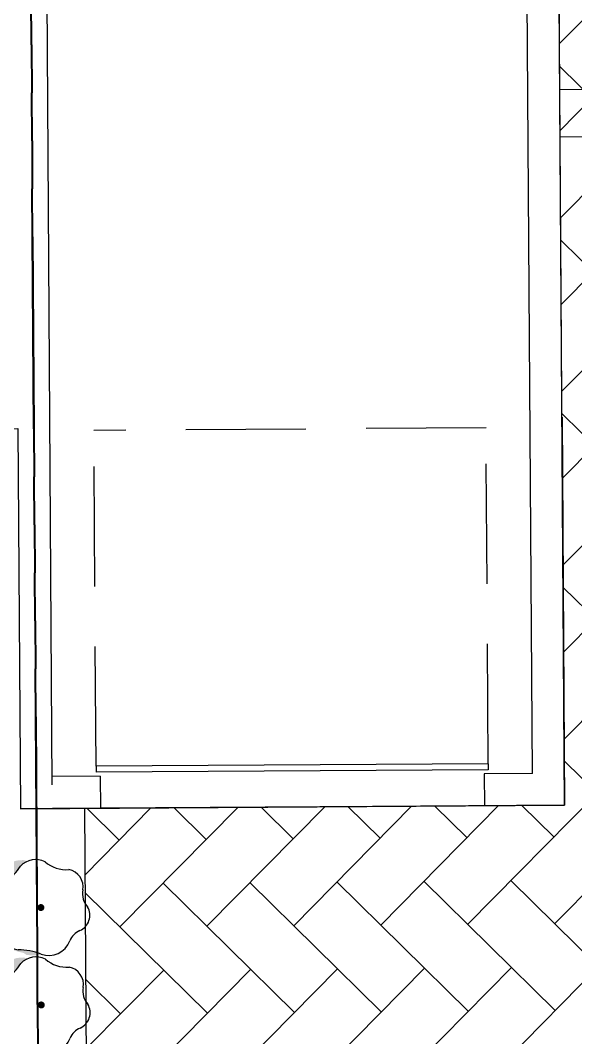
# Model space of a CAD drawing. Header units: feet. Extents: x 919634 to 928945, y 707022 to 708026.
# Drawn here: x 920673.4 to 920684.97, y 707512.38 to 707533.58 of the extents above; entities that cross this region are included whole.
import ezdxf

# ---------------------------------------------------------------- set-up
doc = ezdxf.new("R2010")
doc.units = ezdxf.units.FT
doc.header["$LTSCALE"] = 20
doc.header["$MEASUREMENT"] = 0
doc.linetypes.add('Site Plan$0$HIDDEN2', pattern=[0.1875, 0.125, -0.0625])
doc.linetypes.add('Site Plan$0$PHANTOM2', pattern=[1.25, 0.625, -0.125, 0.125, -0.125, 0.125, -0.125])
for name, color, linetype in [('-u-site-xref', 7, 'Continuous'), ('Site Plan$0$-u-site-bldg_interior', 252, 'Continuous'), ('Site Plan$0$-u-site-fence', 4, 'Site Plan$0$FENCELINE1'), ('Site Plan$0$SP-BLDG-ROOF ABOVE', 4, 'Site Plan$0$HIDDEN2'), ('Site Plan$0$SP-LOT PAVERS', 254, 'Continuous'), ('x-RL TH5-LP Block$0$LK-SHRB-035M', 253, 'Continuous'), ('x-RL TH5-LP Block$0$LK-SHRB-TRNK', 253, 'Continuous'), ('x-RL TH5-LP Block$0$LP-SHRB', 253, 'Continuous')]:
    doc.layers.add(name, color=color, linetype=linetype)
for name, color, linetype, lineweight in [('Site Plan$0$SP-LOT LINES', 252, 'Site Plan$0$PHANTOM2', 40), ('Site Plan$0$SP-SIDEWALK', 2, 'Continuous', 25), ('SP-BUILDING-FOOTPRINT', 1, 'Continuous', 25)]:
    doc.layers.add(name, color=color, linetype=linetype, lineweight=lineweight)
doc.layers.add('x-RL TH5-LP Block$0$LK-SHRB-SHAD', color=253, linetype='Continuous', plot=False)
doc.layers.get('-u-site-xref').off()
doc.linetypes.add('Site Plan$0$FENCELINE1', pattern='A,0.25,-0.1,[133,ltypeshp.shx,S=0.1,R=0,X=-0.1,Y=0],-0.1,1', length=1.45)

# ---------------------------------------------------------------- blocks, each defined once
blk = doc.blocks.new('Site Plan')
at = {"layer": 'Site Plan$0$SP-LOT PAVERS'}
h = blk.add_hatch(dxfattribs=at)
h.set_pattern_fill('AR-HBONE', color=256, scale=0.32, angle=-89.58178215075662)
h.set_pattern_definition([(315.4182178492434, (0, 0), (1.810145136983853, 0.01321298806884015), [3.84, -1.28]), (45.41821784924338, (0.9116790626081567, -0.8984660745381309), (1.810145136983853, 0.01321298806884), [3.84, -1.28])])
h.paths.add_polyline_path([(920693.6829232144, 707525.1978894869), (920688.6830296674, 707525.1652625493), (920688.6229876222, 707533.1684210391), (920695.297329242, 707533.2119746318), (920695.268885686, 707537.5418812126), (920684.6026347466, 707537.4722783105), (920684.7347738434, 707517.2227094441), (920674.7349869164, 707517.1574555705), (920674.8454588257, 707500.2282605721), (920685.7967040881, 707503.1209153559), (920688.1077396421, 707503.6212177994), (920690.2602187272, 707504.0249714558), (920692.2996914655, 707504.3529942943), (920693.8175762243, 707504.5630776861), (920693.8134309645, 707505.1983152982)])
at = {"layer": 'Site Plan$0$-u-site-bldg_interior'}
for p, q in [((920674.0651210094, 707517.6455202763, 7.807863672923385e-08), (920673.6469030007, 707581.7350636285, 7.807863262514746e-08)), ((920684.0637711122, 707517.8850116589, 7.807863262514746e-08), (920683.9583807692, 707534.0354853754, 7.807862852106106e-08)), ((920684.7347738435, 707517.2227094442, 7.807863262514746e-08), (920684.6250332422, 707534.0398356338, 7.807862852106106e-08)), ((920683.1457645063, 707518.0873589515, 7.807863262514746e-08), (920674.9792717125, 707518.034068287, 7.807863262514746e-08)), ((920683.1457645063, 707518.0873589515, 7.807863262514746e-08), (920683.1465801797, 707517.9623616128, 7.807863262514746e-08)), ((920674.9792717125, 707518.034068287, 7.807863262514746e-08), (920674.9800873859, 707517.9090709483, 7.807863262514746e-08)), ((920683.1465801797, 707517.9623616128, 7.807863262514746e-08), (920674.9800873859, 707517.9090709483, 7.807863262514746e-08)), ((920684.0637711122, 707517.8850116589, 7.807863262514746e-08), (920683.0637924029, 707517.8784862714, 7.807863262514746e-08)), ((920683.0637924029, 707517.8784862714, 7.807863262514746e-08), (920683.0681426611, 707517.2118337984, 7.807863262514746e-08)), ((920675.0639627273, 707517.8262831714, 7.807863262514746e-08), (920674.0639840179, 707517.8197577839, 7.807863262514746e-08)), ((920675.0639627273, 707517.8262831714, 7.807863262514746e-08), (920675.0683129857, 707517.1596306985, 7.807863262514746e-08)), ((920674.0683342762, 707517.153105311, 7.807863672923385e-08), (920673.4016818034, 707517.1487550527, 7.807863672923385e-08)), ((920675.0683129857, 707517.1596306985, 7.807863262514746e-08), (920674.0683342762, 707517.153105311, 7.807863262514746e-08)), ((920684.7347738435, 707517.2227094442, 7.807863262514746e-08), (920683.0681426611, 707517.2118337984, 7.807863262514746e-08))]:
    blk.add_line(p, q, dxfattribs=at)
at = {"layer": 'Site Plan$0$-u-site-fence', "ltscale": 0.15, "elevation": 7.807863672923385e-08}
blk.add_lwpolyline([(920695.310183357, 707531.2132468171), (920684.6439324177, 707531.1436439145)], dxfattribs=at)
at = {"layer": 'Site Plan$0$SP-BLDG-ROOF ABOVE'}
for p, q in [((920683.1000867938, 707525.0872099175, 7.807863262514746e-08), (920674.9335940001, 707525.033919253, 7.807863262514746e-08)), ((920683.1457645063, 707518.0873589515, 7.807863262514746e-08), (920683.1000867938, 707525.0872099175, 7.807863262514746e-08)), ((920674.9792717125, 707518.034068287, 7.807863262514746e-08), (920674.9335940001, 707525.033919253, 7.807863262514746e-08))]:
    blk.add_line(p, q, dxfattribs=at)
at = {"layer": 'Site Plan$0$SP-BLDG-ROOF ABOVE', "elevation": 7.807863672923385e-08}
blk.add_lwpolyline([(920684.6374368096, 707532.1390590959), (920695.3036877488, 707532.2086619983)], dxfattribs=at)
at = {"layer": 'Site Plan$0$SP-LOT LINES', "ltscale": 0.4, "elevation": 7.807863672923385e-08}
for points in [[(920650.8675555505, 707598.920072209), (920673.2004133946, 707599.065805863), (920673.8137998191, 707505.0678071764), (920651.480941975, 707504.9220735223)], [(920673.2004705186, 707599.0658062358), (920695.2000021262, 707599.2093647607), (920695.8133885507, 707505.211366074), (920673.813856943, 707505.0678075491)]]:
    blk.add_lwpolyline(points, close=True, dxfattribs=at)
at = {"layer": 'Site Plan$0$SP-SIDEWALK'}
for p, q in [((920684.6819778382, 707525.3133985068, 7.807863262514746e-08), (920684.7347738435, 707517.2227094442, 7.807863262514746e-08)), ((920684.7347738435, 707517.2227094442, 7.807863262514746e-08), (920674.7349869164, 707517.1574555705, 7.807863255761063e-08)), ((920674.7349869164, 707517.1574555705, 7.807863672923385e-08), (920674.8454588257, 707500.2282605721, 7.807863672923385e-08)), ((920683.0681426611, 707517.2118337984, 7.807863262514746e-08), (920675.0683129857, 707517.1596306985, 7.807863262514746e-08))]:
    blk.add_line(p, q, dxfattribs=at)
blk = doc.blocks.new('x-RL TH5-LP Block$0$SHRUB-LRG-003')
at = {"layer": 'x-RL TH5-LP Block$0$LK-SHRB-SHAD'}
blk.add_hatch(color=256, dxfattribs=at).paths.add_polyline_path([(0.5823448908860502, 0.3294315330898989), (0.5474295743357604, 0.3798421583341067), (0.4893238386986631, 0.4296183674934504), (0.400550371658305, 0.4519936910694149), (0.3208870769566605, 0.4544816724315837), (0.2860343821121365, 0.4594576421304382), (0.2561606452339937, 0.4694095780408851), (0.2486922110144558, 0.4718975594030503), (0.1889447372581845, 0.4868254650123554), (0.1590710003800417, 0.5067293333459943), (0.11923935302916, 0.511705303044856), (0.1018130083369986, 0.5141932878942725), (0.07193927145885759, 0.5141932878942725), (0.007212845196280071, 0.5017533671343983), (0.08312134347994338, 0.472746950344888, 0.0648646510172338), (0.2481422112722598, 0.4529773142842117, -0.006063235190741959), (0.2533806476452352, 0.4520754065480297), (0.2561606452339902, 0.4519936910694149), (0.2585664089195543, 0.4510528702587173, -0.1298769770943451), (0.3586502616521212, 0.400835352371999), (0.368187158527018, 0.3947700604561533), (0.4129977638442224, 0.342522399541739), (0.4175474829881125, 0.3167561325976109, -0.1111018158062776), (0.4322477985017148, 0.2216692041627049, 0.003608637105293954), (0.431885593835192, 0.2171288508789928), (0.4421116295042538, 0.1115232379830715, 0.01201918114312195), (0.4464416540740839, 0.0969859283029848), (0.4827031480732327, 0.02903643405529621), (0.4970634082651255, 0.001177367000945395, 0.007063647914282343), (0.5026189744786382, -0.00579533988766201, -0.04880061465009704), (0.518194794484776, -0.03981776106626), (0.5250242771372431, -0.05306703459047668), (0.5250242771372431, -0.06513047457167076, -0.09793779078480093), (0.5250242771372431, -0.1396888812866095), (0.5250242771372431, -0.1575623564192981), (0.5158012560104854, -0.1715592789416718, -0.1076578746823846), (0.4707952584374393, -0.2398607012645968), (0.4578083691614321, -0.2595696968859471), (0.370676634780164, -0.2919134859794639), (0.2686080374199129, -0.3665530000769373), (0.2138395216300193, -0.4511444535721196), (0.1441341374010587, -0.5009041296371031), (0.1864552610050332, -0.51085606554755), (0.258650126947229, -0.5058800993359576), (0.344995822146057, -0.4763531505789693), (0.4105082821309782, -0.4038727588693121), (0.5001294927654047, -0.3118173578003578), (0.6071770480920389, -0.2620576782481194), (0.6619994876735564, -0.2016774924870717), (0.6854234018013692, -0.1064774068995753), (0.6719034798147039, -0.01823526064753622), (0.6270928744974942, 0.06138022314879166), (0.6046875718388893, 0.1658755449776095), (0.597219137619355, 0.2629069157454111)])
at = {"layer": 'x-RL TH5-LP Block$0$LK-SHRB-035M'}
for centre, radius, start, end in [((-0.08377323303944628, 0.2740128446012911), 0.2410148314504328, 69.66030257962692, 159.1136661743777), ((0.2415069132607339, 1.096206151856169), 0.643263060235758, 247.94846777484, 270.5910199691075), ((0.2135752346658641, 0.2365424991404126), 0.219177793304975, 356.1089469460938, 80.92588036899473), ((-0.4874905437243253, 0.4274506444509889), 0.1908777990837059, 291.9961274456699, 339.2865678889345), ((-0.344252865652015, 0.08553475810634126), 0.1798612492954901, 113.5090499786346, 209.6004086586038), ((0.7466102499786107, 0.1943064552262719), 0.315551059145618, 175.025396269356, 219.3558172424028), ((-0.6576237495174588, -0.1441039940954916), 0.2108728950657779, 348.5773534052316, 41.88863027199043), ((0.3365289680545622, -0.1024096779291419), 0.1921463519017287, 283.2700858267119, 30.18650749245084), ((-0.2650016799213013, -0.2198436052661243), 0.189005064244361, 169.6436695143775, 258.5100727003759), ((0.5861506970211963, -0.6644766057150449), 0.4288702278534303, 119.0130174089596, 149.3178692318652), ((-0.2765590912944358, -0.7487424786725079), 0.3446705058437789, 48.53128869969252, 94.3414469668017), ((0.05444515316131593, -0.2900011770142932), 0.2252759235935523, 242.8610345167374, 316.301893373953)]:
    blk.add_arc(centre, radius, start, end, dxfattribs=at)
at = {"layer": 'x-RL TH5-LP Block$0$LK-SHRB-TRNK', "const_width": 0.0375}
blk.add_lwpolyline([(-0.01875000000000071, 0, 1), (0.01875000000000071, 0, 1)], format="xyb", close=True, dxfattribs=at)
blk = doc.blocks.new('x-RL TH5-LP Block', base_point=(1241.699483058532, -211.8293156445725))
at = {"layer": 'x-RL TH5-LP Block$0$LP-SHRB', "xscale": 1.941173180313067, "yscale": 1.941173180313067, "zscale": 2.426466475391333}
for p in [(1329.958057344349, -125.8215846081957), (1329.95161794747, -127.8515185066726)]:
    blk.add_blockref('x-RL TH5-LP Block$0$SHRUB-LRG-003', p, dxfattribs=at)

msp = doc.modelspace()

# ---------------------------------------------------------------- block references
at = {"layer": '-u-site-xref'}
msp.add_blockref('Site Plan', (0, 0), dxfattribs=at)

# ---------------------------------------------------------------- next in the draw order: linework, layer by layer
at = {"layer": 'SP-BUILDING-FOOTPRINT', "elevation": 7.807863672923385e-08}
msp.add_lwpolyline([(920650.9952718283, 707579.3579891194), (920651.2181591828, 707545.1920494669), (920662.5512504572, 707545.2660038534), (920662.6834513581, 707525.0069638573), (920673.3499066874, 707525.0741525367), (920673.4015610663, 707517.1487543277), (920684.7347738431, 707517.2227095071), (920684.6026347467, 707537.4722783103), (920695.268885686, 707537.5418812126), (920695.3496223264, 707525.1694479095), (920706.6829770078, 707525.243404015), (920706.5506492829, 707545.49297165), (920717.2170888501, 707545.5625757833), (920717.2684913065, 707537.6854402204), (920728.601640801, 707537.759394987), (920728.7337798977, 707517.509826121), (920740.0669362928, 707517.5837809326)], dxfattribs=at)

# ---------------------------------------------------------------- next in the draw order: block references
at = {"layer": '-u-site-xref', "rotation": 180.3738798165759}
msp.add_blockref('x-RL TH5-LP Block', (920761.5318660612, 707599.6422150919, 7.807863672923385e-08), dxfattribs=at)

doc.saveas('drawing.dxf')
